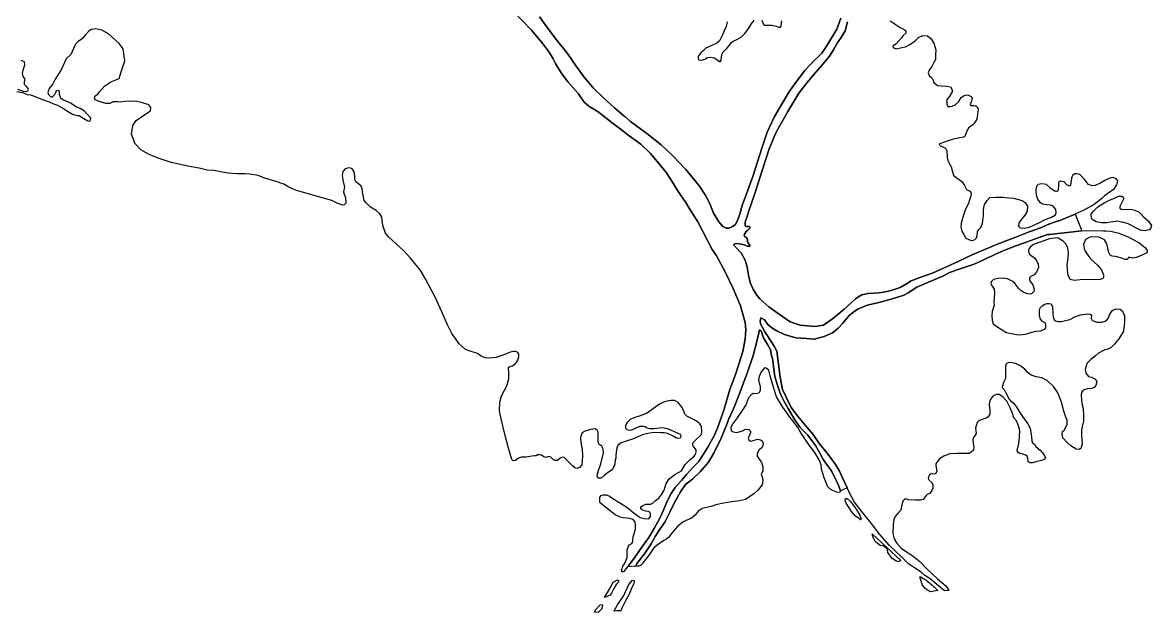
# Model space of a CAD drawing. Header units: inches. Extents: x 288635 to 1232953, y 676945 to 1655780.
# Drawn here: x 611529 to 678295, y 681174 to 716031 of the extents above; entities that cross this region are included whole.
import ezdxf

# ---------------------------------------------------------------- set-up
doc = ezdxf.new("R2010")
doc.units = ezdxf.units.IN
doc.header["$MEASUREMENT"] = 0

msp = doc.modelspace()

# ---------------------------------------------------------------- linework, layer by layer
at = {"color": 1}
for points in [[(640570.0239, 716686.8165), (641621.586, 715589.5343), (642149.9071, 714974.8531), (642372.5871, 714680.1295), (642668.0681, 714289.0517), (642911.9086, 713882.6509), (643050.4094, 713622.2298), (643392.4613, 713055.8445), (643444.9252, 712985.1323), (643781.9287, 712530.9101), (644416.93, 711811.242), (644747.1306, 711328.641), (645026.5312, 711083.1072), (645571.0198, 710762.1687), (646404.1415, 710106.8474), (646942.8586, 709693.2868), (647409.9835, 709334.6859), (648095.7849, 708841.9249), (648644.4259, 708308.5238), (649086.3868, 707800.5228), (649614.7079, 707155.3615), (649934.7485, 706657.5205), (650254.7892, 706144.4395), (650595.1499, 705616.1184), (650762.2968, 705390.9101), (650960.8087, 705066.322), (651458.1257, 704253.1558), (652321.7274, 702627.5525), (652551.0479, 702284.9486), (653094.609, 701253.7066), (653564.5099, 700325.758), (653996.3108, 699289.436), (654270.6313, 698303.914), (654306.1914, 697872.1131), (654265.5513, 697313.312), (654123.311, 696602.1106), (653904.8706, 695906.1492), (653676.2701, 695169.5477), (653361.3095, 694346.5861), (653020.9488, 693193.4238), (652629.7881, 692055.5015), (652431.6677, 691618.6206), (652154.8071, 691114.0063), (652050.4549, 690936.2814), (651829.6865, 690560.2852), (651535.0459, 690092.9242), (651220.0852, 689767.8036), (650793.3644, 689315.6827), (650493.6438, 688970.242), (650127.883, 688558.7612), (649894.2026, 688208.2405), (649650.3621, 687740.8795), (649469.3828, 687315.1957), (649469.3812, 687315.192), (649270.5875, 686856.0436), (649096.3733, 686523.2497), (648893.4406, 686135.5963), (648563.2399, 685602.1953), (648400.6796, 685358.3548), (648274.8901, 685196.6254), (648187.3192, 685084.0342), (647725.0382, 684403.3129), (647344.0375, 683900.3919), (647309.7225, 683857.6601), (647074.7969, 683565.1112), (646978.2767, 683575.2712), (646947.7967, 683656.5514), (646983.3568, 683758.1516), (647029.0769, 683905.4719), (647130.6771, 684052.7922), (647217.0372, 684225.5125), (647293.2374, 684418.5529), (647288.1574, 684560.7932), (647283.0774, 684870.6738), (647344.0375, 685053.5542), (647435.4777, 685165.3144), (647562.4779, 685241.5145), (647618.358, 685348.1948), (647618.358, 685439.6349), (647643.7581, 685642.8353), (647785.9984, 686100.0363), (647780.9184, 686293.0766), (647760.5983, 686531.8371), (647638.6781, 686663.9174), (647445.6377, 686719.7975), (647059.5569, 686755.3576), (646881.7566, 686811.2377), (646587.116, 686943.3179), (646282.3154, 687171.9184), (645997.8348, 687390.3588), (645805.7704, 687549.0207), (645677.7941, 687669.7594), (645667.6341, 687791.6796), (645667.6341, 687898.3599), (645667.6341, 687974.56), (645743.8343, 688086.3202), (645855.5945, 688116.8003), (646068.9549, 688116.8003), (646252.3636, 688050.3944), (646449.9557, 687913.5999), (646896.9966, 687629.1193), (647277.9973, 687400.5189), (647608.198, 687126.1983), (647846.9585, 686938.2379), (648065.3989, 686785.8376), (648283.8394, 686714.7175), (648563.2399, 686709.6375), (648664.8401, 686841.7177), (648675.0001, 686989.038), (648624.2, 687105.8783), (648522.5998, 687146.5184), (648370.1995, 687151.5984), (648172.0791, 687237.9585), (648100.959, 687298.9187), (648095.879, 687364.9588), (648136.5191, 687430.9989), (648212.7192, 687497.0391), (648390.5196, 687563.0792), (648507.3598, 687563.0792), (648664.8401, 687568.1592), (648807.0804, 687624.0393), (648954.4007, 687791.6796), (649152.5211, 687918.6799), (649345.5615, 688162.5204), (649477.6417, 688406.3609), (649594.482, 688787.3616), (649767.2023, 689061.6822), (650112.643, 689325.8427), (650493.6438, 689549.3632), (650727.3242, 689910.0439), (651001.6448, 690184.3644), (651230.2453, 690387.5648), (651326.7654, 690499.3251), (651372.4855, 690672.0454), (651377.5655, 690778.7256), (651316.6054, 690865.0858), (651194.6852, 691007.3261), (651164.2051, 691124.1663), (651194.6852, 691210.5265), (651392.8056, 691408.6469), (651575.6859, 691571.2072), (651687.4462, 691693.1274), (651710.3062, 691867.5411), (651674.7461, 692157.1017), (651578.2259, 692319.662), (651451.2257, 692431.4223), (651212.4652, 692568.5825), (650826.3844, 692776.8629), (650704.4642, 692898.7832), (650618.104, 693101.9836), (650541.9039, 693274.7039), (650298.0634, 693584.5846), (650079.623, 693696.3448), (649896.7426, 693701.4248), (649663.0621, 693665.8647), (649444.6217, 693604.9046), (649190.6212, 693488.0644), (648850.2605, 693234.0639), (648438.7797, 692924.1832), (647942.4194, 692750.7581), (647803.7784, 692720.9828), (647493.8978, 692588.9026), (647275.4573, 692370.4621), (647189.0972, 692192.6618), (647194.1772, 692065.6615), (647270.3773, 691984.3814), (647351.6575, 691953.9013), (647478.6577, 691948.8213), (647625.978, 691984.3814), (647813.9384, 692075.8215), (648052.6989, 692187.5818), (648255.8993, 692187.5818), (648357.4995, 692162.1817), (648474.3397, 692085.9816), (648626.74, 692040.2615), (648855.3405, 692045.3415), (649190.6212, 692085.9816), (649403.9816, 692096.1416), (649652.9021, 692045.3415), (649881.5026, 691943.7413), (650419.9836, 691704.9808), (650470.7837, 691557.6605), (650414.9036, 691476.3803), (650313.3034, 691450.9803), (650211.7032, 691471.3003), (650008.5028, 691598.3006), (649668.1421, 691755.7809), (649470.0217, 691786.261), (649276.9813, 691791.341), (648875.6605, 691796.421), (648520.0598, 691750.7009), (648189.8592, 691659.2607), (647605.658, 691410.3402), (647229.7373, 691298.58), (646899.5366, 691171.5797), (646736.9763, 691044.5795), (646670.9361, 690897.2592), (646635.3761, 690617.8586), (646615.056, 690470.5383), (646609.976, 690287.658), (646579.496, 690165.7377), (646549.0159, 689962.5373), (646523.6158, 689810.137), (646391.5356, 689606.9366), (646122.295, 689413.8962), (645943.9617, 689274.5733), (645741.2943, 689109.0956), (645599.054, 689114.1756), (645538.0939, 689154.8157), (645507.6138, 689276.7359), (645585.7194, 689567.6052), (645720.9742, 689957.4573), (645893.6946, 690612.7786), (645873.3745, 690836.2991), (645792.0944, 690993.7794), (645609.214, 691115.6996), (645563.4939, 691288.42), (645563.4939, 691633.8607), (645570.2567, 691817.0215), (645509.2966, 691949.1018), (645402.6163, 692020.2219), (645260.3761, 692010.0619), (645113.0558, 691974.5018), (644737.135, 691867.8216), (644605.0548, 691750.9814), (644528.8546, 691517.3009), (644523.7746, 691390.3006), (644564.4147, 691136.3001), (644635.5348, 690755.2994), (644644.0121, 690511.1784), (644648.3676, 690404.4686), (644633.8521, 690130.1777), (644598.292, 689891.4172), (644471.2917, 689744.0969), (644318.8914, 689683.1368), (644186.8112, 689723.7768), (644064.8909, 689810.137), (643816.4686, 690070.8523), (643568.7327, 690333.6585), (643441.7324, 690338.7385), (643329.9722, 690287.9384), (643172.4919, 690160.9382), (643050.5716, 690145.6981), (642923.5714, 690196.4982), (642781.3311, 690338.7385), (642659.4109, 690394.6186), (642588.2907, 690364.1386), (642471.4505, 690328.5785), (642364.7703, 690364.1386), (642222.53, 690460.6588), (642095.5297, 690486.0588), (641988.8495, 690480.9788), (641912.6494, 690425.0987), (641805.9692, 690425.0987), (641653.5688, 690414.9387), (641424.9684, 690364.1386), (641287.8081, 690343.8185), (641196.3679, 690343.8185), (641043.9676, 690343.8185), (640866.1673, 690287.9384), (640683.2869, 690155.8582), (640551.2066, 690135.5381), (640475.0065, 690206.6583), (640373.4063, 690547.0189), (640271.8061, 690882.2996), (640058.4457, 691710.3413), (639834.9252, 692604.4231), (639733.325, 693092.104), (639763.8051, 693600.1051), (639855.2453, 693976.0258), (640165.1259, 694560.227), (640292.1261, 694981.8678), (640292.1261, 695327.3085), (640271.8061, 695642.2691), (640342.9262, 695708.3093), (640500.4065, 695748.9494), (640678.2069, 695881.0296), (640800.1271, 696043.5899), (640871.2473, 696287.4304), (640871.2473, 696444.9107), (640830.6072, 696531.2709), (640708.687, 696587.151), (640566.4467, 696587.151), (640358.1663, 696546.5109), (640002.5655, 696399.1907), (639540.2846, 696241.7103), (639118.6438, 696206.1503), (638879.8833, 696221.3903), (638656.3629, 696317.9105), (638427.7624, 696465.2308), (638056.9217, 696602.3911), (637726.721, 696719.2313), (637330.4802, 697069.752), (637126.3227, 697353.5821), (636924.5185, 697650.4986), (636660.358, 698163.5797), (636325.0773, 698935.7412), (635923.7565, 699794.2629), (635583.3958, 700474.9843), (635385.2754, 700850.905), (635039.8347, 701419.8662), (634455.6336, 702120.9076), (634089.2693, 702518.2101), (633667.6285, 702914.4509), (633164.7075, 703376.7318), (632997.0671, 703595.1722), (632844.6668, 704042.2131), (632783.7067, 704529.8941), (632666.8665, 704738.1745), (632433.186, 704926.1349), (632108.4909, 705128.4528), (631864.6504, 705362.1333), (631732.5701, 705519.6136), (631651.29, 705915.8544), (631605.5699, 706205.415), (631549.6897, 706357.8153), (631397.2894, 706500.0556), (631234.7291, 706616.8958), (631173.769, 706743.8961), (631173.769, 706931.8565), (631133.1289, 707231.5771), (631011.2087, 707404.2974), (630823.2483, 707455.0975), (630604.8079, 707394.1374), (630477.8076, 707221.417), (630421.9275, 706992.8166), (630462.5676, 706718.496), (630564.1678, 706312.0952), (630513.3677, 706027.6146), (630554.0078, 705890.4544), (630625.1279, 705692.334), (630640.3679, 705351.9733), (630559.0878, 705255.4531), (630462.5676, 705235.1331), (630178.087, 705331.6533), (629822.4863, 705509.4536), (629106.2049, 705722.814), (628366.1576, 705929.9057), (627720.9963, 706112.786), (627273.9554, 706295.6664), (626989.4748, 706473.4668), (626476.3938, 706656.3471), (625902.3526, 706823.9875), (625465.4718, 706986.5478), (624977.7908, 707067.828), (624667.9102, 707093.228), (624225.9493, 707098.308), (623682.3882, 707123.7081), (623326.7875, 707194.8282), (622869.5866, 707291.3484), (622447.9457, 707306.5884), (621967.4105, 707436.1809), (621296.8492, 707553.0211), (620321.4873, 707756.2215), (619549.3257, 708025.462), (619349.1395, 708099.07), (618983.3788, 708251.4703), (618516.0179, 708520.7109), (618180.7372, 708866.1516), (617977.5368, 709445.2727), (618048.6569, 709943.1137), (618246.7773, 710237.7543), (618761.9241, 710595.9472), (619087.0448, 710819.4676), (619112.4448, 711007.428), (618995.6046, 711164.9083), (618553.6437, 711317.3086), (618187.883, 711383.3488), (617578.2818, 711357.9487), (617362.8556, 711335.0365), (617159.6551, 711345.1965), (616895.4946, 711345.1965), (616692.2942, 711258.8363), (616443.3737, 711258.8363), (616062.373, 711370.5966), (615823.6125, 711456.9567), (615777.8924, 711583.957), (615813.4525, 711700.7972), (615970.9328, 711807.4774), (616087.773, 711929.3977), (616397.6536, 712300.2384), (616753.2543, 712533.9189), (617246.641, 712721.1644), (617360.9412, 713127.5652), (617576.8416, 713775.2665), (617487.9415, 714473.7679), (617246.641, 714803.9685), (616619.295, 715371.6526), (616211.8358, 715588.6114), (615841.4184, 715667.9866), (615587.4179, 715620.3615), (615449.8343, 715519.8196), (615238.1672, 715292.2775), (615068.8336, 715091.1937), (614804.2497, 714884.8183), (614650.7911, 714763.1097), (614550.2492, 714503.8176), (614380.9155, 714154.5669), (614101.769, 713891.8033), (613816.0184, 713231.402), (613460.4177, 712678.9509), (613327.2791, 712404.6304), (613093.5986, 712130.3098), (613027.5585, 711891.5493), (613052.9585, 711784.8691), (613205.3588, 711647.7088), (613301.879, 711652.7889), (613423.7993, 711754.3891), (613489.8394, 711916.9494), (613560.9595, 712018.5496), (613652.3997, 712033.7896), (613687.9598, 711942.3494), (613698.1198, 711774.7091), (613779.4, 711576.5887), (613906.4002, 711490.2285), (614399.1612, 711261.6281), (614724.2819, 711053.3477), (614851.2821, 710997.4675), (614973.2024, 710951.7475), (615166.2428, 710809.5072), (615338.9631, 710636.7868), (615537.0835, 710392.9463), (615526.9235, 710260.8661), (615496.4434, 710184.6659), (615379.6032, 710210.066), (615145.9227, 710342.1462), (614866.5222, 710525.0266), (614775.082, 710525.0266), (614490.6014, 710596.1467), (614185.8008, 710784.1071), (613881.0002, 710982.2275), (613611.7596, 711129.5478), (613378.0792, 711205.748), (613113.9186, 711327.6682), (612677.0378, 711495.3085), (612296.037, 711642.6288), (612021.7165, 711744.229), (611818.5161, 711764.5491), (611539.1155, 711871.2293), (611198.7548, 711937.2694)], [(659925.4325, 716292.4321), (659686.672, 715642.1908), (659107.5509, 714687.1489), (658792.5902, 714224.868), (658553.8298, 713960.7075), (658368.4941, 713816.0119), (657789.3729, 713196.2506), (657245.8118, 712479.9692), (656849.571, 711911.008), (655975.8093, 710437.8051), (655574.4885, 709553.8833), (655229.0478, 708553.1213), (654731.2068, 707003.7182), (654355.286, 705916.5961), (654116.5255, 705271.4348), (654019.7075, 704951.9353), (653964.1252, 704768.5138), (653816.8049, 704326.5529), (653674.5647, 704082.7124), (653481.5243, 703955.7121), (653308.8039, 703884.592), (653136.3504, 703882.2696), (652938.23, 703983.8698), (652704.5495, 704248.0303), (652384.5089, 704766.1914), (652152.1831, 705387.9846), (651903.2626, 705860.4256), (651573.0619, 706363.3466), (651126.0211, 706901.8276), (650760.2603, 707343.7885), (649993.1788, 708161.6702), (649302.2974, 708806.8315), (648443.7757, 709482.4728), (647493.8138, 710188.5942), (647147.1832, 710478.1844), (647092.493, 710523.8749), (646538.7719, 710986.1558), (645903.7706, 711555.117), (645284.0094, 712179.9582), (644750.6083, 712804.7994), (644278.1674, 713449.9607), (643760.0063, 714196.7222), (643028.4849, 715111.1241), (642510.3238, 715802.0054), (642103.923, 716376.0466)], [(653206.1454, 716078.733), (653150.2653, 715794.2525), (653028.345, 715550.412), (652941.9849, 715342.1316), (652835.3047, 715103.3711), (652748.9445, 714956.0508), (652596.5442, 714813.8105), (652078.3831, 714585.2101), (651946.3029, 714519.1699), (651763.4225, 714346.4496), (651661.8223, 714260.0894), (651560.2221, 714143.2492), (651494.182, 714031.489), (651494.182, 713909.5687), (651534.8221, 713828.2885), (651677.0623, 713807.9685), (651875.1827, 713874.0086), (652047.9031, 713965.4488), (652230.7834, 713990.8489), (652428.9038, 713950.2088), (652591.4642, 713843.5286), (652795.7229, 713719.4917), (652856.683, 713810.9318), (652882.0831, 714141.1325), (652958.2832, 714298.6128), (653161.4836, 714476.4132), (653329.124, 714674.5336), (653451.0442, 714862.4939), (653557.7244, 714938.6941), (653740.6048, 715009.8142), (654025.0854, 715162.2145), (654253.6858, 715385.735), (654451.8062, 715639.7355), (654626.9819, 715941.9114), (654789.5422, 716175.5919)], [(662834.465, 716138.9029), (663134.1856, 715940.7826), (663444.0663, 715742.6622), (663677.7467, 715625.8219), (663779.3469, 715534.3817), (663764.1069, 715407.3815), (663601.5466, 715239.7411), (663515.1864, 715127.9809), (663195.1458, 714777.4602), (663007.1854, 714645.38), (663032.5854, 714538.6997), (663200.2258, 714482.8196), (663530.4264, 714564.0998), (663748.8669, 714599.6599), (664053.6675, 714762.2202), (664348.3081, 714975.5806), (664521.0284, 715148.301), (664780.1089, 715260.0612), (665049.3495, 715249.9012), (665277.9499, 715072.1008), (665435.4302, 714813.0203), (665537.0304, 714426.9395), (665526.8704, 714122.1389), (665526.8704, 713852.8984), (665425.2702, 713680.178), (665308.43, 713436.3375), (665156.0297, 713217.8971), (665100.1496, 713055.3368), (665156.0297, 712902.9365), (665303.35, 712760.6962), (665384.6301, 712608.2959), (665435.4302, 712481.2956), (665643.7107, 712318.7353), (665857.0711, 712298.4153), (666192.3518, 712278.0952), (666405.7122, 712227.2951), (666502.2324, 712064.7348), (666502.2324, 711932.6545), (666339.672, 711638.0139), (666202.5118, 711480.5336), (666187.2717, 711226.5331), (666263.4719, 711079.2128), (666390.4722, 711063.9728), (666517.4724, 711099.5329), (666690.1928, 711170.653), (666908.6332, 711373.8534), (667040.7135, 711597.3739), (667213.4338, 711724.3741), (667381.0741, 711765.0142), (667482.6743, 711749.7742), (667624.9146, 711653.254), (667696.0348, 711556.7338), (667629.9946, 711333.2133), (667569.0345, 711221.4531), (667604.5946, 711130.0129), (667797.635, 711130.0129), (667904.3152, 711114.7729), (667985.5953, 711043.6528), (668041.4755, 710911.5725), (668005.9154, 710601.6919), (667960.1953, 710322.2913), (667863.6751, 710174.971), (667797.635, 710053.0508), (667706.1948, 709971.7706), (667492.8344, 709824.4503), (667360.7541, 709580.6098), (667264.2339, 709306.2893), (667193.1138, 709255.4892), (666959.4333, 709219.9291), (666507.3124, 709123.4089), (666090.7516, 708986.2486), (665892.6312, 708899.8885), (665806.271, 708889.7284), (665745.3109, 708864.3284), (665796.111, 708742.4082), (665963.7513, 708696.6881), (666121.2316, 708605.2479), (666192.3518, 708452.8476), (666217.7518, 708071.8468), (666248.2319, 707878.8064), (666380.3121, 707645.126), (666451.4323, 707513.0457), (666522.5524, 707218.4051), (666598.7526, 707005.0447), (666746.0729, 706878.0444), (666984.8333, 706725.6441), (667106.7536, 706629.1239), (667233.7538, 706395.4435), (667365.8341, 706166.843), (667549.3495, 706061.4328), (667619.1996, 705991.5827), (667625.5496, 705883.6324), (667587.4495, 705715.3571), (667520.8657, 705497.8875), (667492.8344, 705394.6815), (667259.1539, 704907.0005), (667116.9136, 704444.7196), (667040.7135, 704170.399), (667025.4734, 703936.7185), (667086.4335, 703708.1181), (667193.1138, 703504.9177), (667320.114, 703296.6373), (667640.1547, 703144.237), (667828.75, 703200.7521), (667955.7503, 703311.8773), (667987.5003, 703457.9276), (668016.0754, 703680.178), (668082.7505, 703810.3533), (668206.5758, 703911.9535), (668305.001, 704165.954), (668365.5378, 704636.0666), (668360.4578, 704976.4273), (668421.4179, 705281.2279), (668578.8982, 705519.9884), (668741.4585, 705687.6287), (669112.2993, 705723.1888), (669478.06, 705707.9488), (669889.0732, 705681.9588), (670128.3013, 705662.2287), (670656.6223, 705519.9884), (670834.4227, 705403.1481), (670961.423, 705189.7877), (670951.2629, 704895.1471), (670814.1027, 704646.2266), (670544.8621, 704336.346), (670448.3419, 704173.7857), (670433.1019, 704001.0653), (670529.6221, 703904.5451), (670778.5426, 703884.2251), (671093.5032, 703940.1052), (671672.6244, 704224.5858), (671972.345, 704371.9061), (672388.9058, 704534.4664), (672612.4263, 704666.5467), (672653.0663, 704778.3069), (672632.7463, 704991.6673), (672485.426, 705174.5477), (672348.2657, 705240.5878), (672109.5053, 705265.9879), (671850.4247, 705296.4679), (671728.5045, 705372.6681), (671586.2642, 705596.1885), (671499.904, 705814.629), (671469.424, 706099.1095), (671494.824, 706312.47), (671606.5842, 706485.1903), (671804.7046, 706530.9104), (672079.0252, 706475.0303), (672302.5456, 706261.6699), (672587.0262, 706083.8695), (672647.9863, 706068.6295), (672688.6264, 706068.6295), (672774.9866, 706083.8695), (672810.5467, 706337.87), (672820.7067, 706530.9104), (672846.1067, 706632.5106), (672927.3869, 706688.3907), (673105.1872, 706637.5906), (673277.9076, 706454.7102), (673430.3079, 706388.6701), (673526.8281, 706429.3102), (673562.3882, 706703.6307), (673608.1083, 706916.9912), (673674.1484, 707043.9914), (673760.5086, 707104.9515), (673892.5888, 707110.0316), (674034.8291, 707069.3915), (674136.4293, 706967.7913), (674293.9096, 706805.2309), (674532.6701, 706490.2703), (674791.7506, 706393.7501), (674989.871, 706429.3102), (675274.3516, 706556.3104), (675543.5921, 706713.7908), (675863.6328, 706861.1111), (676016.0331, 706891.5911), (676193.8334, 706820.471), (676290.3536, 706688.3907), (676239.5535, 706449.6302), (676056.6732, 706165.1497), (675716.3125, 705926.3892), (675513.1121, 705784.1489), (675355.6317, 705641.9086), (674903.5108, 705281.2279), (674293.9096, 704945.9472), (673790.9169, 704706.4269), (672870.182, 704344.5455), (672653.0663, 704270.3059), (672129.8253, 704082.3455), (671789.4646, 703919.7852), (671068.1032, 703670.8647), (670372.1418, 703391.4641), (669798.1006, 703178.1037), (669222.5778, 702959.4516), (668476.4513, 702648.301), (667962.1003, 702429.2255), (667736.6748, 702331.4353), (666903.5532, 701925.0345), (666222.8318, 701625.3139), (665379.5501, 701249.3932), (664658.1887, 700985.2326), (664084.1475, 700761.7122), (663809.827, 700588.9918), (663438.9862, 700365.4714), (662956.3853, 700207.9911), (662565.3294, 700126.0568), (662189.3037, 700065.7508), (661533.9824, 700014.9507), (661168.2217, 699948.9106), (660934.5412, 699811.7503), (660787.2209, 699705.0701), (660543.3805, 699466.3096), (660126.8196, 699085.3088), (659441.0183, 698516.3477), (658902.5372, 698155.667), (658394.5362, 698064.2268), (657515.6944, 698145.507), (656921.3332, 698343.6274), (656225.3718, 698831.3083), (655666.5707, 699237.7091), (655127.7144, 699696.3412), (654949.914, 699924.9417), (654746.7136, 700250.0623), (654563.8333, 700666.6232), (654457.153, 701103.504), (654386.0329, 701570.865), (654274.2727, 701997.5858), (654049.7478, 702387.0677), (654025.3522, 702429.3867), (653827.2318, 702622.4271), (653600.6018, 702884.607), (653611.5161, 702933.2895), (653658.0829, 702958.6896), (653751.2164, 702969.2729), (653937.4834, 702950.2229), (654212.6506, 702893.0728), (654408.0194, 702821.3176), (654486.3362, 702814.9676), (654545.603, 702821.3176), (654549.8363, 702880.5844), (654448.2361, 702990.6513), (654408.0194, 703094.3682), (654408.0194, 703193.8517), (654365.6859, 703301.8019), (654272.5524, 703369.5354), (654217.519, 703424.5689), (654228.1023, 703519.819), (654327.5859, 703689.1527), (654427.0694, 703771.7029), (654532.9029, 703854.253), (654556.1863, 703909.2865), (654522.3196, 703972.7866), (654437.6527, 703985.4866), (654333.9359, 703972.7866), (654278.9024, 704002.42), (654257.7357, 704068.0368), (654274.0341, 704235.8888), (654395.9543, 704637.2096), (654449.001, 704792.0816), (654837.9152, 705927.5322), (655295.1161, 707349.935), (655691.3569, 708574.2175), (656082.5177, 709508.9394), (656793.7191, 710773.8619), (657438.8804, 711855.904), (657926.5614, 712485.8253), (658454.8824, 713100.5065), (658871.4433, 713588.1875), (659257.5241, 714045.3884), (659501.3645, 714426.3892), (659710.2588, 714807.9403), (659938.8592, 715143.221), (660172.5397, 715534.3817), (660319.86, 716077.9428)], [(655246.7431, 716180.6719), (655328.0233, 715967.3115), (655399.1434, 715880.9513), (655592.1838, 715886.0313), (655846.1843, 715880.9513), (656110.3449, 715809.8312), (656267.8252, 715753.9511), (656349.1053, 715769.1911), (656399.9054, 715860.6313), (656430.3855, 716134.9518)], [(611224.1549, 712094.7497), (611569.5956, 711988.0695), (611737.2359, 711967.7495), (611838.8361, 711993.1495), (611874.3962, 712074.4297), (611854.0761, 712145.5498), (611752.4759, 712252.2301), (611645.7957, 712379.2303), (611640.7157, 712551.9507), (611681.3558, 712684.0309), (611559.4355, 712846.5912), (611523.8755, 713014.2316), (611554.3555, 713222.512), (611661.0357, 713537.4726), (611645.7957, 713705.113), (611452.7553, 713791.4731)]]:
    msp.add_lwpolyline(points, dxfattribs=at)
at = {"color": 1, "ltscale": 3}
for points in [[(660319.86, 716077.9428), (660172.5397, 715534.3817), (659938.8592, 715143.221), (659710.2588, 714807.9403), (659501.3645, 714426.3892), (659257.5241, 714045.3884), (658871.4433, 713588.1875), (658454.8824, 713100.5065), (657926.5614, 712485.8253), (657438.8804, 711855.904), (656793.7191, 710773.8619), (656082.5177, 709508.9394), (655691.3569, 708574.2175), (655295.1161, 707349.935), (654837.9152, 705927.5322), (654449.001, 704792.0816), (654395.9543, 704637.2096), (654274.0341, 704235.8888), (654257.7357, 704068.0368), (654278.9024, 704002.42), (654333.9359, 703972.7866), (654437.6527, 703985.4866), (654522.3196, 703972.7866), (654556.1863, 703909.2865), (654532.9029, 703854.253), (654427.0694, 703771.7029), (654327.5859, 703689.1527), (654228.1023, 703519.819), (654217.519, 703424.5689), (654272.5524, 703369.5354), (654365.6859, 703301.8019), (654408.0194, 703193.8517), (654408.0194, 703094.3682), (654448.2361, 702990.6513), (654549.8363, 702880.5844), (654545.603, 702821.3176), (654486.3362, 702814.9676), (654408.0194, 702821.3176), (654212.6506, 702893.0728), (653937.4834, 702950.2229), (653751.2164, 702969.2729), (653658.0829, 702958.6896), (653611.5161, 702933.2895), (653600.6018, 702884.607), (653827.2318, 702622.4271), (654025.3522, 702429.3867), (654049.7478, 702387.0677), (654274.2727, 701997.5858), (654386.0329, 701570.865), (654457.153, 701103.504), (654563.8333, 700666.6232), (654746.7136, 700250.0623), (654949.914, 699924.9417), (655127.7144, 699696.3412), (655666.5707, 699237.7091), (656225.3718, 698831.3083), (656921.3332, 698343.6274), (657515.6944, 698145.507), (658394.5362, 698064.2268), (658902.5372, 698155.667), (659441.0183, 698516.3477), (660126.8196, 699085.3088), (660543.3805, 699466.3096), (660787.2209, 699705.0701), (660934.5412, 699811.7503), (661168.2217, 699948.9106), (661533.9824, 700014.9507), (662189.3037, 700065.7508), (662565.3294, 700126.0568), (662956.3853, 700207.9911), (663438.9862, 700365.4714), (663809.827, 700588.9918), (664084.1475, 700761.7122), (664658.1887, 700985.2326), (665379.5501, 701249.3932), (666222.8318, 701625.3139), (666903.5532, 701925.0345), (667736.6748, 702331.4353), (667962.1003, 702429.2255), (668476.4513, 702648.301), (669222.5778, 702959.4516), (669798.1006, 703178.1037), (670372.1418, 703391.4641), (671068.1032, 703670.8647), (671789.4646, 703919.7852), (672129.8253, 704082.3455), (672653.0663, 704270.3059), (672870.182, 704344.5455), (673790.9169, 704706.4269), (674173.3184, 703727.202), (672262.5379, 703516.0857), (672142.7983, 703498.2673), (671313.0633, 703218.8667), (670783.578, 703010.798), (670285.737, 702827.9176), (669569.4556, 702553.5971), (669030.9745, 702324.9966), (668573.7736, 702101.4762), (667806.6921, 701745.8755), (666932.9303, 701466.4749), (666358.8892, 701268.3545), (665993.1285, 701054.9941), (665119.3667, 700694.3134), (664428.4853, 700399.6728), (663910.3243, 700059.3121), (663696.9639, 699942.4719), (663666.8758, 699917.5878), (662822.7788, 699669.4213), (662253.8176, 699511.941), (661507.0562, 699323.9806), (660958.4151, 699115.7002), (660689.1745, 698932.8198), (660435.174, 698734.6994), (660018.6132, 698247.0185), (659759.5327, 697977.7779), (659434.412, 697703.4574), (658941.651, 697474.8569), (658342.2098, 697327.5366), (657885.0089, 697352.9367), (657270.3277, 697403.7368), (656583.9429, 697604.0735), (656136.902, 697807.2739), (655842.2615, 697985.0742), (655603.501, 698183.1946), (655405.3806, 698467.6752), (655198.8345, 698583.819), (655158.1944, 698380.6186), (655183.5945, 698223.1383), (655410.4606, 697786.9538), (655730.5012, 697299.2729), (655984.5017, 696908.1121), (656147.0621, 696613.4715), (656233.4222, 695841.31), (656340.1025, 695079.3084), (656477.2627, 694352.867), (656700.7832, 693900.7461), (656990.3438, 693286.0648), (657371.3445, 692788.2238), (657808.2254, 692234.5027), (658285.7463, 691690.9416), (658666.7471, 691142.3006), (659047.7479, 690680.0196), (659362.7085, 690273.6188), (659611.629, 689923.0981), (659845.3095, 689526.8573), (660041.6646, 689095.6462), (660298.6169, 688533.5851), (659904.3415, 688352.6938), (659767.1812, 688738.7746), (659370.9404, 689531.2561), (659010.2597, 690008.7771), (658868.0194, 690252.6176), (658664.819, 690623.4583), (658426.0585, 691045.0992), (657963.7776, 691654.7004), (657501.4967, 692127.1413), (657171.296, 692604.6623), (656815.6953, 693229.5035), (656576.9348, 693635.9044), (656373.7344, 694037.2252), (656190.8541, 694524.9061), (656023.2137, 695109.1073), (655952.0936, 695683.1485), (655901.2935, 696094.6293), (655834.2374, 696351.8048), (655762.2705, 696686.2388), (655580.2368, 697016.4395), (655347.403, 697397.4402), (655262.7362, 697626.0407), (655228.8695, 697765.741), (655107.3943, 697877.6976), (654970.7632, 697259.2064), (654737.0828, 696360.0446), (654391.6421, 695318.6425), (654255.4895, 694965.7572), (654142.7216, 694673.4812), (653873.481, 693947.0397), (653578.8405, 693195.1982), (653289.2799, 692575.437), (653198.448, 692346.245), (652852.399, 691473.0748), (652435.8382, 690614.5531), (652099.2875, 690049.8253), (651611.6065, 689480.8641), (651179.8057, 689059.2233), (650742.9248, 688734.1026), (650438.1242, 688307.3818), (650082.5235, 687672.3805), (649818.3629, 687093.2594), (649508.4823, 686514.1382), (649249.4018, 686112.8174), (648949.6812, 685655.6165), (648705.8407, 685233.9756), (648309.5999, 684639.6145), (647857.479, 684060.4933), (647786.3589, 683908.093), (647309.7225, 683857.6601), (647344.0375, 683900.3919), (647725.0382, 684403.3129), (648187.3192, 685084.0342), (648274.8901, 685196.6254), (648400.6796, 685358.3548), (648563.2399, 685602.1953), (648893.4406, 686135.5963), (649096.3733, 686523.2497), (649270.5875, 686856.0436), (649469.3812, 687315.192), (649469.3828, 687315.1957), (649650.3621, 687740.8795), (649894.2026, 688208.2405), (650127.883, 688558.7612), (650493.6438, 688970.242), (650793.3644, 689315.6827), (651220.0852, 689767.8036), (651535.0459, 690092.9242), (651829.6865, 690560.2852), (652050.4549, 690936.2814), (652154.8071, 691114.0063), (652431.6677, 691618.6206), (652629.7881, 692055.5015), (653020.9488, 693193.4238), (653361.3095, 694346.5861), (653676.2701, 695169.5477), (653904.8706, 695906.1492), (654123.311, 696602.1106), (654265.5513, 697313.312), (654306.1914, 697872.1131), (654270.6313, 698303.914), (653996.3108, 699289.436), (653564.5099, 700325.758), (653094.609, 701253.7066), (652551.0479, 702284.9486), (652321.7274, 702627.5525), (651458.1257, 704253.1558), (650960.8087, 705066.322), (650762.2968, 705390.9101), (650595.1499, 705616.1184), (650254.7892, 706144.4395), (649934.7485, 706657.5205), (649614.7079, 707155.3615), (649086.3868, 707800.5228), (648644.4259, 708308.5238), (648095.7849, 708841.9249), (647409.9835, 709334.6859), (646942.8586, 709693.2868), (646404.1415, 710106.8474), (645571.0198, 710762.1687), (645026.5312, 711083.1072), (644747.1306, 711328.641), (644416.93, 711811.242), (643781.9287, 712530.9101), (643444.9252, 712985.1323), (643392.4613, 713055.8445), (643050.4094, 713622.2298), (642911.9086, 713882.6509), (642668.0681, 714289.0517), (642372.5871, 714680.1295), (642149.9071, 714974.8531), (641621.586, 715589.5343), (640570.0239, 716686.8165)], [(642103.923, 716376.0466), (642510.3238, 715802.0054), (643028.4849, 715111.1241), (643760.0063, 714196.7222), (644278.1674, 713449.9607), (644750.6083, 712804.7994), (645284.0094, 712179.9582), (645903.7706, 711555.117), (646538.7719, 710986.1558), (647092.493, 710523.8749), (647147.1832, 710478.1844), (647493.8138, 710188.5942), (648443.7757, 709482.4728), (649302.2974, 708806.8315), (649993.1788, 708161.6702), (650760.2603, 707343.7885), (651126.0211, 706901.8276), (651573.0619, 706363.3466), (651903.2626, 705860.4256), (652152.1831, 705387.9846), (652384.5089, 704766.1914), (652704.5495, 704248.0303), (652938.23, 703983.8698), (653136.3504, 703882.2696), (653308.8039, 703884.592), (653481.5243, 703955.7121), (653674.5647, 704082.7124), (653816.8049, 704326.5529), (653964.1252, 704768.5138), (654019.7075, 704951.9353), (654116.5255, 705271.4348), (654355.286, 705916.5961), (654731.2068, 707003.7182), (655229.0478, 708553.1213), (655574.4885, 709553.8833), (655975.8093, 710437.8051), (656849.571, 711911.008), (657245.8118, 712479.9692), (657789.3729, 713196.2506), (658368.4941, 713816.0119), (658553.8298, 713960.7075), (658792.5902, 714224.868), (659107.5509, 714687.1489), (659686.672, 715642.1908), (659925.4325, 716292.4321)]]:
    msp.add_lwpolyline(points, dxfattribs=at)
at = {"color": 1}
for points in [[(676497.1501, 705006.1413), (676888.3109, 704985.8213), (677061.0313, 704995.9813), (677315.0318, 704950.2612), (677569.0323, 704818.1809), (677696.0325, 704716.5807), (677843.3528, 704538.7804), (678117.6734, 704294.9399), (678295.4737, 704035.8594), (678270.0737, 703908.8591), (678183.7135, 703776.7789), (677894.1529, 703731.0588), (677645.2324, 703771.6988), (677365.8319, 703908.8591), (676923.871, 704137.4596), (676659.7105, 704218.7397), (676517.4702, 704244.1398), (676288.8697, 704289.8599), (675867.2289, 704233.9798), (675658.9485, 704188.2597), (675338.9078, 704198.4197), (675034.1072, 704259.3798), (674800.4267, 704386.3801), (674744.5466, 704498.1403), (674739.4666, 704716.5807), (674866.4669, 704894.3811), (675135.7074, 705148.3816), (675501.4681, 705371.902), (675821.5088, 705529.3824), (676111.0694, 705661.4626), (676354.9098, 705763.0628), (676553.0302, 705763.0628), (676629.2304, 705717.3427), (676654.6304, 705625.9026), (676568.2703, 705432.8622), (676476.8301, 705285.5419), (676420.95, 705153.4616), (676431.11, 705056.9414), (676497.1501, 705006.1413)], [(676363.44, 703591.4008), (676960.3412, 703340.5753), (677566.7674, 703013.5497), (677950.9432, 702715.0991), (678046.1934, 702569.0488), (678049.3684, 702483.3236), (678014.4433, 702429.3485), (677833.468, 702327.7483), (677554.0674, 702210.2731), (677392.1421, 702140.4229), (677198.4667, 702102.3228), (677068.2914, 702121.3729), (676988.9163, 702165.823), (676944.4662, 702149.9479), (676912.7161, 702092.7978), (676833.341, 702038.8227), (676731.7408, 702038.8227), (676544.4154, 702115.0229), (676179.2897, 702207.098), (675976.0893, 702229.3231), (675861.789, 702280.1232), (675782.4139, 702448.3985), (675731.6138, 702575.3988), (675706.2137, 702807.1742), (675642.7136, 702991.3246), (675528.4134, 703188.175), (675394.0048, 703256.9668), (675178.1043, 703345.867), (674830.9703, 703367.0337), (674653.1699, 703358.567), (674399.1694, 703206.1667), (674280.6359, 702914.0661), (674314.5026, 702685.4657), (674386.4694, 702528.832), (674530.403, 702291.7649), (674720.9034, 702054.6977), (675097.6708, 701699.097), (675338.9713, 701415.4631), (675465.9716, 701131.8292), (675457.5049, 700992.129), (675415.1715, 700907.4621), (675271.2378, 700843.962), (674987.6039, 700831.262), (674526.1697, 700839.7286), (674090.1355, 700831.262), (673747.2348, 700797.3952), (673497.4676, 700856.662), (673366.234, 701097.9625), (673328.134, 701398.5298), (673315.4339, 701716.0304), (673378.9341, 702126.6646), (673387.4007, 702439.9318), (673357.7674, 702702.399), (673239.2338, 702947.9329), (673078.3668, 703117.2665), (672879.3997, 703235.8001), (672752.3995, 703303.5336), (672553.4324, 703290.8335), (672274.0319, 703248.5001), (671863.3977, 703117.2665), (671507.797, 702973.3329), (671321.5299, 702922.5328), (671146.9046, 702779.1284), (671067.5294, 702670.649), (671030.4877, 702570.1071), (671041.0711, 702443.1069), (671086.0503, 702353.1483), (671189.238, 702273.7732), (671393.4968, 702109.7312), (671516.2637, 701931.9308), (671605.1639, 701754.1305), (671626.3306, 701555.1634), (671507.797, 701275.7629), (671359.63, 701114.8959), (671160.663, 701021.7623), (671092.9295, 700954.0289), (671092.9295, 700856.662), (671126.7962, 700729.6618), (671287.6632, 700534.928), (671359.63, 700276.6942), (671338.4633, 700132.7606), (671219.9297, 700018.4603), (671114.0962, 699984.5936), (670978.6293, 699997.2936), (670754.2621, 700073.4938), (670593.3952, 700175.094), (670457.9282, 700319.0276), (670360.5614, 700429.0945), (670212.3944, 700623.8282), (670089.6275, 700729.6618), (669777.736, 700887.3537), (669594.8557, 700927.9938), (669239.255, 700912.7538), (668959.8544, 700856.8737), (668827.7741, 700729.8734), (668797.2941, 700638.4332), (668827.7741, 700521.593), (669000.4945, 700267.5925), (669015.7345, 700033.912), (668975.0944, 699536.071), (668985.2544, 699327.7906), (668878.5742, 698951.8699), (668863.3342, 698723.2694), (668868.4142, 698438.7888), (668944.6144, 698230.5084), (669218.9349, 698027.308), (669729.989, 697721.1656), (669904.5762, 697682.8136), (670305.8971, 697591.3735), (670559.8976, 697586.2934), (670920.5783, 697632.0135), (671170.2749, 697709.3426), (671459.8355, 697785.5427), (671729.076, 697816.0228), (671891.6363, 697866.8229), (672008.4766, 697937.943), (672054.1967, 698039.5432), (672059.2767, 698161.4635), (672003.3966, 698283.3837), (671845.9162, 698374.8239), (671734.156, 698496.7441), (671673.1959, 698705.0246), (671678.2759, 699009.8252), (671708.756, 699182.5455), (671835.7562, 699289.2257), (671988.1565, 699390.8259), (672125.3168, 699436.546), (672226.917, 699436.546), (672364.0773, 699400.986), (672435.1974, 699233.3456), (672470.7575, 698837.1048), (672485.9975, 698633.9044), (672572.3577, 698430.704), (672760.3181, 698364.6639), (672968.5985, 698364.6639), (673222.599, 698425.624), (673471.5195, 698491.6641), (673806.8002, 698654.2245), (674101.4408, 698750.7447), (674380.8413, 698806.6248), (674538.3216, 698826.9448), (674675.4819, 698801.5448), (674746.602, 698730.4246), (674736.442, 698547.5443), (674797.4021, 698425.624), (675081.8827, 698318.9438), (675371.4433, 698324.0238), (675564.4837, 698395.1439), (675727.044, 698522.1442), (675803.2442, 698699.9446), (675854.0443, 698847.2649), (675986.1245, 699019.9852), (676189.3249, 699106.3454), (676438.2454, 699096.1853), (676590.6457, 698984.4251), (676697.3259, 698694.8645), (676702.406, 698364.6639), (676682.0859, 698095.4233), (676616.0458, 697755.0627), (676372.2053, 697338.5018), (676118.2048, 697018.4612), (675909.9244, 696825.4208), (675716.884, 696723.8206), (675539.0836, 696683.1805), (675376.5233, 696617.1404), (675168.2429, 696495.2201), (674990.4425, 696337.7398), (674716.122, 696114.2194), (674487.5215, 695911.019), (674431.6414, 695738.2986), (674385.9213, 695519.8582), (674416.4014, 695321.7378), (674568.8017, 695123.6174), (674746.602, 695067.7373), (674949.8025, 694971.2171), (675066.6427, 694823.8968), (675056.4827, 694712.1366), (675015.8426, 694585.1363), (674914.2424, 694463.2161), (674777.0821, 694402.256), (674512.9216, 694381.9359), (674385.9213, 694341.2958), (674264.0011, 694305.7358), (674152.2409, 694173.6555), (674142.0808, 694000.9352), (674187.8009, 693528.4942), (674258.305, 693231.7784), (674283.705, 692784.7375), (674283.705, 692479.9369), (674200.072, 692167.5848), (674156.7048, 691941.4559), (674156.7048, 691636.6552), (674192.2649, 691108.3342), (674116.0647, 690854.3337), (674024.6245, 690798.4536), (673836.6641, 690818.7736), (673531.8635, 691016.894), (673282.943, 691230.2544), (673064.5026, 691494.415), (673008.6225, 691712.8554), (673039.1026, 691865.2557), (673155.9428, 691971.9359), (673318.5031, 692297.0566), (673313.4231, 692525.657), (673242.303, 692708.5374), (673115.9188, 693066.2133), (672973.6785, 693604.6944), (672765.3981, 694143.1754), (672526.6376, 694498.7762), (672135.4768, 694869.6169), (671805.2762, 695032.1772), (671485.2355, 695098.2174), (671190.5949, 695199.8176), (670951.8345, 695367.4579), (670804.5142, 695555.4183), (670509.8736, 695758.6187), (670199.993, 695900.859), (670021.4165, 695930.2101), (669838.5361, 695950.5302), (669711.5359, 695869.25), (669670.8958, 695716.8497), (669670.8958, 695279.9688), (669670.8958, 694995.4883), (669554.0555, 694761.8078), (669482.9354, 694568.7674), (669472.7754, 694472.2472), (669593.0023, 694342.707), (669689.5225, 694154.7466), (669872.4029, 693783.9058), (669963.843, 693687.3856), (670126.4034, 693565.4654), (670299.1237, 693352.105), (670482.0041, 693052.3844), (670669.9644, 692747.5838), (670990.0051, 692310.7029), (671117.0053, 692056.7024), (671193.2055, 691553.7814), (671213.5255, 691294.7009), (671269.4056, 691188.0206), (671386.2459, 691116.9005), (671467.526, 690984.8202), (671711.3665, 690756.2198), (671945.047, 690476.8192), (672026.3272, 690288.8588), (671955.207, 690202.4987), (671802.8067, 690156.7786), (671462.446, 690080.5784), (671264.3256, 690009.4583), (671117.0053, 690014.5383), (671005.2451, 690075.4984), (670990.0051, 690263.4588), (670949.365, 690410.7791), (670857.9248, 690471.7392), (670685.2045, 690527.6193), (670492.1641, 690573.3394), (670365.1638, 690664.7796), (670349.9238, 690791.7799), (670405.8039, 690959.4202), (670471.8441, 691264.2208), (670492.1641, 691563.9414), (670507.4041, 691904.3021), (670441.364, 692193.8627), (670319.4437, 692498.6633), (670167.0434, 692666.3036), (670075.6033, 692930.4641), (669938.443, 693255.5848), (669735.2426, 693656.9056), (669501.5621, 693915.9861), (669288.2017, 694042.9864), (669132.4147, 694060.7664), (668934.2943, 693979.4862), (668837.7741, 693862.646), (668731.0939, 693669.6056), (668705.6939, 693466.4052), (668741.2539, 693115.8845), (668736.1739, 692882.204), (668639.6537, 692734.8837), (668522.8135, 692658.6836), (668228.1729, 692552.0034), (668096.0926, 692491.0432), (667989.4124, 692389.443), (667923.3723, 692196.4027), (667897.9722, 692069.4024), (667923.3723, 691739.2017), (667867.4922, 691647.7616), (667750.6519, 691495.3613), (667725.2519, 691348.041), (667750.6519, 691155.0006), (667796.372, 690956.8802), (667765.892, 690768.9198), (667638.8917, 690641.9196), (667511.8915, 690570.7994), (667217.2509, 690565.7194), (666810.8501, 690560.6394), (666358.7292, 690540.3193), (666013.2885, 690403.1591), (665769.448, 690250.7588), (665632.2877, 690078.0384), (665545.9275, 689961.1982), (665551.0075, 689834.1979), (665601.8076, 689534.4773), (665551.0075, 689382.077), (665439.2473, 689351.597), (665276.687, 689361.757), (665170.0068, 689300.7969), (665109.0467, 689183.9566), (665098.8866, 689082.3564), (665134.4467, 689006.1563), (665312.2471, 688858.836), (665357.9672, 688706.4357), (665357.9672, 688518.4753), (665286.847, 688335.5949), (665170.0068, 688208.5947), (665027.7665, 688142.5546), (664976.9664, 688076.5144), (664789.006, 687837.7539), (664646.7657, 687812.3539), (664347.0451, 687802.1939), (663935.5643, 687827.5939), (663752.6839, 687878.394), (663676.4838, 687832.6739), (663600.2836, 687741.2338), (663529.1635, 687527.8733), (663473.2834, 687223.0727), (663336.1231, 687070.6724), (663132.9227, 686836.9919), (663061.8026, 686669.3516), (663016.0825, 686374.711), (663005.9225, 685831.1499), (663087.2026, 685526.3493), (663224.3629, 685287.5888), (663519.0035, 684957.3882), (663844.1241, 684738.9477), (664199.7248, 684500.1873), (664595.9656, 684180.1466), (665037.9265, 683738.1857), (665647.5277, 683164.1446), (666160.6088, 682732.3437), (666313.0091, 682463.1032), (666053.9285, 682452.9432), (665611.9677, 682823.7839), (665205.5669, 683148.9046), (664900.7662, 683362.265), (664667.0858, 683560.3854), (664230.2049, 683855.026), (663930.4843, 684042.9864), (663519.0035, 684454.4672), (663138.0027, 684810.0679), (662802.722, 685130.1085), (662233.7609, 685780.3498), (661791.8, 686349.311), (661232.9989, 687055.4324), (660739.3913, 687692.9737), (660434.5906, 688236.5347), (660298.6169, 688533.5851), (660041.6646, 689095.6462), (659845.3095, 689526.8573), (659611.629, 689923.0981), (659362.7085, 690273.6188), (659047.7479, 690680.0196), (658666.7471, 691142.3006), (658285.7463, 691690.9416), (657808.2254, 692234.5027), (657371.3445, 692788.2238), (656990.3438, 693286.0648), (656700.7832, 693900.7461), (656477.2627, 694352.867), (656340.1025, 695079.3084), (656233.4222, 695841.31), (656147.0621, 696613.4715), (655984.5017, 696908.1121), (655730.5012, 697299.2729), (655410.4606, 697786.9538), (655183.5945, 698223.1383), (655158.1944, 698380.6186), (655198.8345, 698583.819), (655405.3806, 698467.6752), (655603.501, 698183.1946), (655842.2615, 697985.0742), (656136.902, 697807.2739), (656583.9429, 697604.0735), (657270.3277, 697403.7368), (657885.0089, 697352.9367), (658342.2098, 697327.5366), (658941.651, 697474.8569), (659434.412, 697703.4574), (659759.5327, 697977.7779), (660018.6132, 698247.0185), (660435.174, 698734.6994), (660689.1745, 698932.8198), (660958.4151, 699115.7002), (661507.0562, 699323.9806), (662253.8176, 699511.941), (662822.7788, 699669.4213), (663666.8758, 699917.5878), (663696.9639, 699942.4719), (663910.3243, 700059.3121), (664428.4853, 700399.6728), (665119.3667, 700694.3134), (665993.1285, 701054.9941), (666358.8892, 701268.3545), (666932.9303, 701466.4749), (667806.6921, 701745.8755), (668573.7736, 702101.4762), (669030.9745, 702324.9966), (669569.4556, 702553.5971), (670285.737, 702827.9176), (670783.578, 703010.798), (671313.0633, 703218.8667), (672142.7983, 703498.2673), (672262.5379, 703516.0857), (674173.3184, 703727.202), (674784.4035, 703748.0345), (675457.5049, 703718.4011), (675607.7885, 703715.2261), (675899.8891, 703696.176), (676363.44, 703591.4008)], [(655952.0936, 695683.1485), (656023.2137, 695109.1073), (656190.8541, 694524.9061), (656373.7344, 694037.2252), (656576.9348, 693635.9044), (656815.6953, 693229.5035), (657171.296, 692604.6623), (657501.4967, 692127.1413), (657963.7776, 691654.7004), (658426.0585, 691045.0992), (658664.819, 690623.4583), (658868.0194, 690252.6176), (659010.2597, 690008.7771), (659370.9404, 689531.2561), (659767.1812, 688738.7746), (659904.3415, 688352.6938), (659868.7814, 688261.2536), (659665.581, 688281.5736), (659325.2203, 688433.974), (659157.58, 688601.6143), (658944.2196, 689135.0154), (658781.6592, 689643.0164), (658761.3392, 689897.0169), (658634.339, 690191.6575), (658385.4185, 690633.6184), (658106.0179, 690979.059), (657846.9374, 691344.8198), (657542.1368, 691827.4207), (657379.5764, 692096.6613), (657369.4164, 692111.9013), (657115.4159, 692467.502), (656907.1355, 692711.3425), (656460.0946, 693366.6638), (656119.7339, 693915.3049), (655916.5335, 694545.2262), (655748.8932, 695159.9074), (655657.453, 695479.948), (655510.1327, 695601.8683), (655410.9032, 695619.4367), (655220.4028, 695386.6029), (655093.4025, 695115.669), (655051.0691, 694920.9353), (655161.136, 694514.5344), (655161.136, 694260.5339), (655080.7025, 694137.767), (654902.9022, 694082.7336), (654733.5685, 694116.6003), (654615.0349, 694031.9335), (654471.1013, 693854.1331), (654297.5343, 693447.7323), (654090.1005, 693104.8316), (653793.7666, 692673.0308), (653497.4327, 692273.4033), (653416.1525, 692080.3629), (653441.5526, 691912.7226), (653548.2328, 691846.6824), (653771.7532, 691811.1224), (654101.9539, 691897.4825), (654280.6009, 691995.6961), (654475.3346, 691978.7627), (654576.9348, 691894.0959), (654576.9348, 691788.2623), (654462.6346, 691516.4818), (654443.6839, 691470.0255), (654492.268, 691369.1615), (654576.9348, 691301.428), (654737.8018, 691326.8281), (654877.5021, 691369.1615), (655021.4357, 691415.7283), (655182.3027, 691381.8615), (655300.8363, 691288.728), (655326.2363, 691102.461), (655250.0362, 690895.0272), (655101.8692, 690772.2603), (655017.2024, 690641.0267), (654970.6356, 690522.4931), (654979.1023, 690387.0262), (655080.7025, 690268.4926), (655148.957, 690145.6606), (655224.6361, 690048.3588), (655316.0763, 689774.0383), (655305.0696, 689537.1828), (655215.1111, 689330.8074), (655278.6112, 689182.6405), (655305.0696, 688981.5567), (655278.6112, 688722.2645), (655040.4858, 688415.3472), (654786.4853, 688171.9301), (654283.7759, 687843.8461), (653923.9419, 687759.1793), (653347.149, 687679.8041), (652881.4814, 687600.429), (652526.9391, 687526.3455), (652257.0635, 687425.8036), (651729.5891, 687310.2334), (651490.8287, 687152.7531), (651302.8683, 686924.1526), (651084.4279, 686746.3522), (650606.9069, 686522.8318), (650271.6262, 686243.4312), (649997.3057, 685938.6306), (649722.9851, 685608.43), (649611.2249, 685506.8298), (649463.9046, 685415.3896), (649138.784, 685212.1892), (648859.3834, 684983.5887), (648579.9828, 684577.1879), (648285.3423, 684196.1871), (648183.7421, 684043.7868), (648082.1418, 683942.1866), (647965.3016, 683906.6266), (647884.0215, 683901.5466), (647786.3589, 683908.093), (647857.479, 684060.4933), (648309.5999, 684639.6145), (648705.8407, 685233.9756), (648949.6812, 685655.6165), (649249.4018, 686112.8174), (649508.4823, 686514.1382), (649818.3629, 687093.2594), (650082.5235, 687672.3805), (650438.1242, 688307.3818), (650742.9248, 688734.1026), (651179.8057, 689059.2233), (651611.6065, 689480.8641), (652099.2875, 690049.8253), (652435.8382, 690614.5531), (652852.399, 691473.0748), (653198.448, 692346.245), (653289.2799, 692575.437), (653578.8405, 693195.1982), (653873.481, 693947.0397), (654142.7216, 694673.4812), (654255.4895, 694965.7572), (654391.6421, 695318.6425), (654737.0828, 696360.0446), (654970.7632, 697259.2064), (655107.3943, 697877.6976), (655228.8695, 697765.741), (655262.7362, 697626.0407), (655347.403, 697397.4402), (655580.2368, 697016.4395), (655762.2705, 696686.2388), (655834.2374, 696351.8048), (655901.2935, 696094.6293), (655952.0936, 695683.1485)], [(661134.339, 686676.9254), (661093.6989, 686641.3654), (661002.2587, 686717.5655), (660821.1158, 686838.6026), (660560.2978, 687139.2064), (660250.4172, 687621.8073), (660199.6171, 687733.5676), (660184.3771, 687830.0877), (660204.6971, 687911.3679), (660296.1373, 687901.2079), (660509.4977, 687708.1675), (660656.818, 687504.9671), (660839.6984, 687271.2866), (661042.8988, 686920.7659), (661134.339, 686676.9254)], [(663471.1436, 684233.4406), (663364.4634, 684167.4004), (663186.6631, 684213.1205), (662968.2226, 684355.3608), (662704.0621, 684710.9615), (662683.7421, 684888.7619), (662460.2216, 685091.9623), (662257.0212, 685132.6024), (662074.1408, 685259.6026), (661926.8205, 685401.8429), (661815.0603, 685655.8434), (661769.3402, 685823.4837), (663471.1436, 684233.4406)], [(646281.333, 682199.9904), (645951.1323, 682057.7501), (646235.6129, 682555.5911), (646469.2934, 682956.9119), (646708.0539, 683104.2322), (646784.254, 683063.5921), (646784.254, 683002.632), (646763.934, 682946.7519), (646642.0137, 682824.8316), (646504.8534, 682580.9911), (646357.5331, 682301.5906), (646281.333, 682199.9904)], [(646921.4143, 681275.4285), (646845.2141, 681265.2685), (646677.5738, 681275.4285), (646515.0135, 681239.8685), (646530.2535, 681310.9886), (646713.1339, 681615.7892), (647068.7346, 682133.9502), (647393.8552, 682814.6716), (647602.1356, 683083.9121), (647698.6558, 683063.5921), (647673.2558, 682860.3917), (647556.4155, 682636.8713), (647414.1753, 682260.9505), (647190.6548, 681864.7097), (646997.6144, 681463.3889), (646921.4143, 681275.4285)], [(665660.628, 682460.517), (665203.4271, 682384.3169), (664918.9465, 682592.5973), (664751.3062, 682775.4776), (664664.946, 683070.1182), (664588.7459, 683268.2386), (664654.786, 683268.2386), (664797.0263, 683176.7984), (664959.5866, 683100.5983), (665310.1073, 682795.7977), (665660.628, 682460.517)], [(645773.332, 681361.7887), (645575.2116, 681173.8283), (645346.6111, 681189.0684), (645397.4112, 681300.8286), (645686.9718, 681631.0292), (645808.8921, 681646.2693), (645824.1321, 681580.2291), (645808.8921, 681493.869), (645773.332, 681361.7887)]]:
    msp.add_lwpolyline(points, close=True, dxfattribs=at)

doc.saveas('drawing.dxf')
